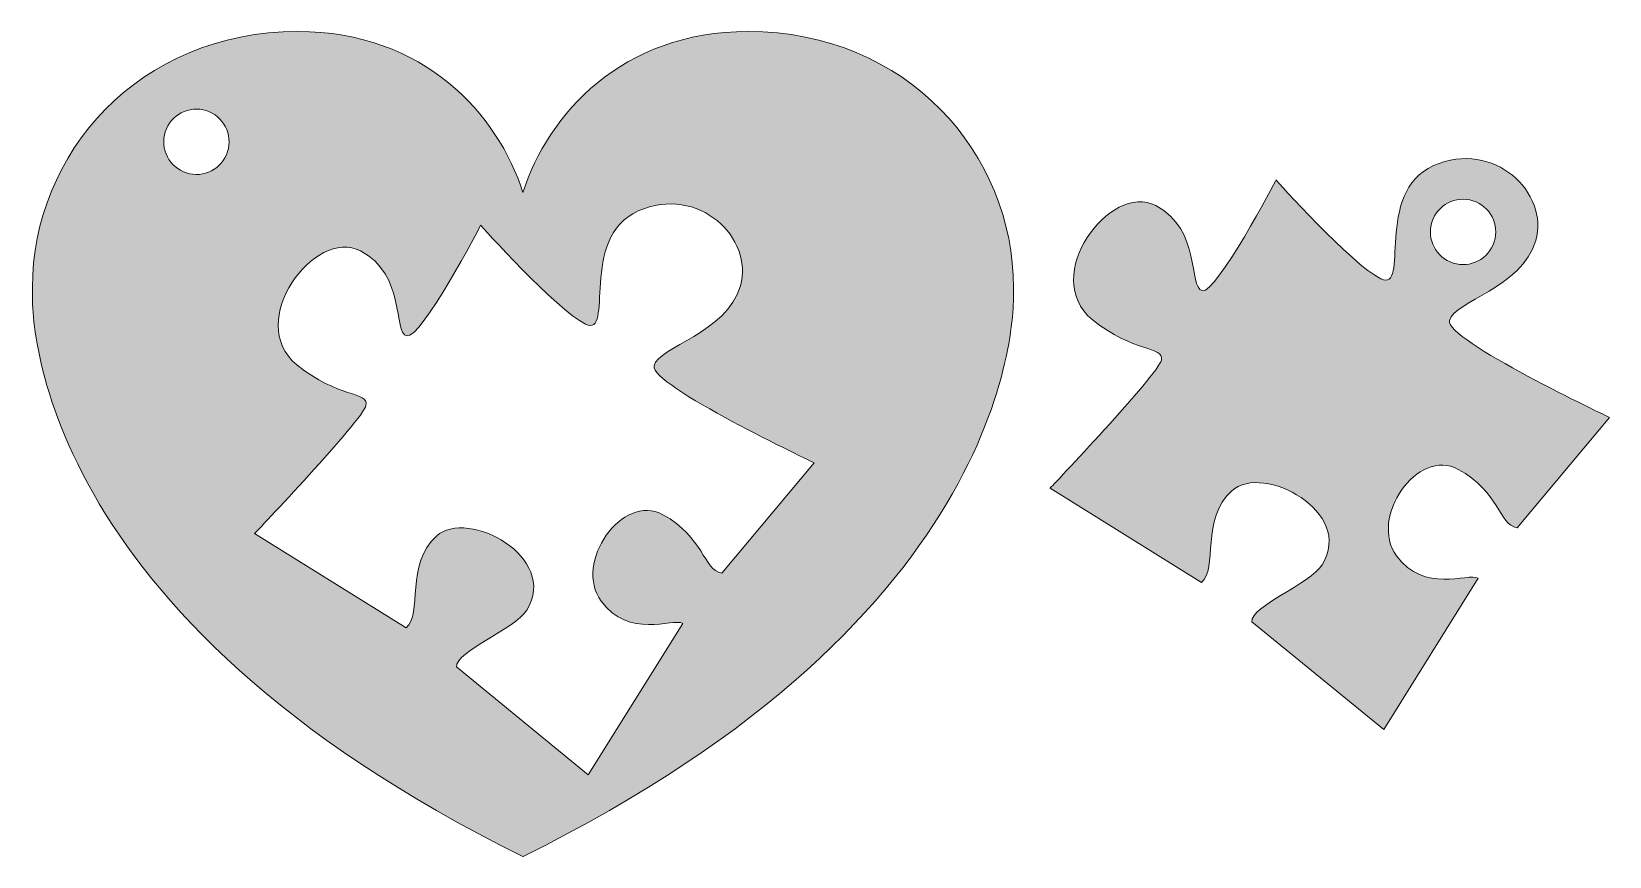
# Model space of a CAD drawing. Header units: inches. Extents: x 838 to 1112, y -1072 to -928.
import ezdxf

# ---------------------------------------------------------------- set-up
doc = ezdxf.new("R2010")
doc.units = ezdxf.units.IN
doc.header["$MEASUREMENT"] = 0
doc.layers.add('_U+0430_U+0440 1', color=7, linetype='Continuous')

msp = doc.modelspace()

# ---------------------------------------------------------------- hatches: boundary and pattern name
at = {"layer": '_U+0430_U+0440 1', "true_color": 0xee5181}
h = msp.add_hatch(color=243, dxfattribs=at)
h.dxf.hatch_style = 2
edge = h.paths.add_edge_path()
edge.add_spline(control_points=[(1008.58, -973.26), (1008.58, -973.14), (1008.59, -973.02), (1008.59, -972.9), (1008.59, -949.7), (990.21, -928.45), (962.58, -928.45), (940.62, -928.45), (927.89, -942.86), (923.55, -956.35), (919.2, -942.86), (906.47, -928.45), (884.52, -928.45), (856.88, -928.45), (838.51, -949.7), (838.51, -972.9), (838.51, -973.02), (838.52, -973.14), (838.52, -973.26), (838.37, -978.31), (838.51, -1029.67), (923.52, -1071.53), (923.52, -1071.53), (923.52, -1071.55), (923.52, -1071.55), (923.53, -1071.54), (923.53, -1071.54), (923.53, -1071.54), (923.54, -1071.54), (923.54, -1071.54), (923.55, -1071.55), (923.55, -1071.54), (923.55, -1071.54), (923.56, -1071.54), (923.56, -1071.54), (923.57, -1071.54), (923.57, -1071.55), (923.57, -1071.55), (923.57, -1071.53), (923.57, -1071.53), (1008.59, -1029.67), (1008.72, -978.31), (1008.58, -973.26)], knot_values=[0, 0, 0, 0, 1, 1, 1, 2, 2, 2, 3, 3, 3, 4, 4, 4, 5, 5, 5, 6, 6, 6, 7, 7, 7, 8, 8, 8, 9, 9, 9, 10, 10, 10, 11, 11, 11, 12, 12, 12, 13, 13, 13, 14, 14, 14, 14], degree=3, periodic=1)
edge = h.paths.add_edge_path()
edge.add_spline(control_points=[(872.34, -949.29), (871.4, -952.28), (868.21, -953.93), (865.23, -952.98), (862.24, -952.04), (860.59, -948.85), (861.54, -945.87), (862.48, -942.88), (865.67, -941.23), (868.65, -942.17), (871.64, -943.12), (873.29, -946.31), (872.34, -949.29)], knot_values=[0, 0, 0, 0, 1, 1, 1, 2, 2, 2, 3, 3, 3, 4, 4, 4, 4], degree=3, periodic=1)
edge = h.paths.add_edge_path()
edge.add_spline(control_points=[(958.01, -1022.43), (954.79, -1021.77), (954.91, -1016.13), (947.81, -1012.26), (940.72, -1008.39), (932.28, -1020.68), (937.1, -1027.25), (941.91, -1033.83), (949.4, -1030.2), (951.26, -1031.11), (951.26, -1031.11), (934.88, -1057.36), (934.88, -1057.36), (934.88, -1057.36), (912.02, -1038.68), (912.02, -1038.68), (911.86, -1036.01), (922.18, -1032.09), (924.21, -1028.8), (929.89, -1019.66), (913.98, -1011.1), (908.54, -1015.97), (903.1, -1020.83), (906.18, -1029.54), (903.31, -1031.9), (903.31, -1031.9), (877.04, -1015.54), (877.04, -1015.54), (877.04, -1015.54), (895.82, -995.79), (896.34, -993.31), (896.87, -990.84), (891.48, -992.09), (884.36, -986.27), (875.25, -978.81), (887.47, -962.36), (895.4, -966.51), (903.32, -970.67), (900.98, -980.64), (903.41, -981.26), (905.86, -981.89), (916.22, -962.06), (916.22, -962.06), (916.22, -962.06), (929.27, -976.73), (934.4, -979.19), (939.53, -981.66), (933.09, -964.21), (943.54, -959.58), (953.99, -954.96), (963.62, -964.33), (961.24, -972.57), (958.86, -980.8), (947.12, -983.11), (946.27, -986.43), (945.42, -989.74), (974.01, -1003.24), (974.01, -1003.24), (974.01, -1003.24), (958.01, -1022.43), (958.01, -1022.43)], knot_values=[0, 0, 0, 0, 1, 1, 1, 2, 2, 2, 3, 3, 3, 4, 4, 4, 5, 5, 5, 6, 6, 6, 7, 7, 7, 8, 8, 8, 9, 9, 9, 10, 10, 10, 11, 11, 11, 12, 12, 12, 13, 13, 13, 14, 14, 14, 15, 15, 15, 16, 16, 16, 17, 17, 17, 18, 18, 18, 19, 19, 19, 20, 20, 20, 20], degree=3, periodic=1)
h = msp.add_hatch(color=243, dxfattribs=at)
edge = h.paths.add_edge_path()
edge.add_spline(control_points=[(1084.14, -978.57), (1084.99, -975.25), (1096.73, -972.94), (1099.11, -964.71), (1101.49, -956.48), (1091.86, -947.1), (1081.41, -951.72), (1070.96, -956.35), (1077.41, -973.81), (1072.27, -971.33), (1067.14, -968.87), (1054.09, -954.2), (1054.09, -954.2), (1054.09, -954.2), (1043.73, -974.03), (1041.29, -973.4), (1038.85, -972.78), (1041.2, -962.81), (1033.27, -958.65), (1025.34, -954.5), (1013.12, -970.95), (1022.23, -978.41), (1029.35, -984.23), (1034.74, -982.98), (1034.21, -985.45), (1033.69, -987.93), (1014.91, -1007.68), (1014.91, -1007.68), (1014.91, -1007.68), (1041.18, -1024.04), (1041.18, -1024.04), (1044.05, -1021.68), (1040.97, -1012.97), (1046.42, -1008.11), (1051.86, -1003.24), (1067.76, -1011.8), (1062.09, -1020.94), (1060.05, -1024.23), (1049.74, -1028.15), (1049.89, -1030.82), (1049.89, -1030.82), (1072.75, -1049.5), (1072.75, -1049.5), (1072.75, -1049.5), (1089.14, -1023.25), (1089.14, -1023.25), (1087.27, -1022.35), (1079.78, -1025.97), (1074.97, -1019.4), (1070.15, -1012.82), (1078.59, -1000.53), (1085.69, -1004.4), (1092.78, -1008.27), (1092.66, -1013.91), (1095.88, -1014.57), (1095.88, -1014.57), (1111.88, -995.38), (1111.88, -995.38), (1111.88, -995.38), (1083.29, -981.88), (1084.14, -978.57)], knot_values=[0, 0, 0, 0, 1, 1, 1, 2, 2, 2, 3, 3, 3, 4, 4, 4, 5, 5, 5, 6, 6, 6, 7, 7, 7, 8, 8, 8, 9, 9, 9, 10, 10, 10, 11, 11, 11, 12, 12, 12, 13, 13, 13, 14, 14, 14, 15, 15, 15, 16, 16, 16, 17, 17, 17, 18, 18, 18, 19, 19, 19, 20, 20, 20, 20], degree=3, periodic=1)
edge = h.paths.add_edge_path()
edge.add_spline(control_points=[(1081.11, -961.5), (1082.06, -958.51), (1085.24, -956.86), (1088.23, -957.8), (1091.21, -958.75), (1092.86, -961.94), (1091.92, -964.92), (1090.97, -967.91), (1087.79, -969.56), (1084.8, -968.61), (1081.82, -967.67), (1080.16, -964.48), (1081.11, -961.5)], knot_values=[0, 0, 0, 0, 1, 1, 1, 2, 2, 2, 3, 3, 3, 4, 4, 4, 4], degree=3, periodic=1)

# ---------------------------------------------------------------- linework, layer by layer
at = {"layer": '_U+0430_U+0440 1', "lineweight": 0}
for points, knots in [([(1008.58, -973.26), (1008.58, -973.14), (1008.59, -973.02), (1008.59, -972.9), (1008.59, -949.7), (990.21, -928.45), (962.58, -928.45), (940.62, -928.45), (927.89, -942.86), (923.55, -956.35), (919.2, -942.86), (906.47, -928.45), (884.52, -928.45), (856.88, -928.45), (838.51, -949.7), (838.51, -972.9), (838.51, -973.02), (838.52, -973.14), (838.52, -973.26), (838.37, -978.31), (838.51, -1029.67), (923.52, -1071.53), (923.52, -1071.53), (923.52, -1071.55), (923.52, -1071.55), (923.53, -1071.54), (923.53, -1071.54), (923.53, -1071.54), (923.54, -1071.54), (923.54, -1071.54), (923.55, -1071.55), (923.55, -1071.54), (923.55, -1071.54), (923.56, -1071.54), (923.56, -1071.54), (923.57, -1071.54), (923.57, -1071.55), (923.57, -1071.55), (923.57, -1071.53), (923.57, -1071.53), (1008.59, -1029.67), (1008.72, -978.31), (1008.58, -973.26)], [0, 0, 0, 0, 1, 1, 1, 2, 2, 2, 3, 3, 3, 4, 4, 4, 5, 5, 5, 6, 6, 6, 7, 7, 7, 8, 8, 8, 9, 9, 9, 10, 10, 10, 11, 11, 11, 12, 12, 12, 13, 13, 13, 14, 14, 14, 14]), ([(872.34, -949.29), (871.4, -952.28), (868.21, -953.93), (865.23, -952.98), (862.24, -952.04), (860.59, -948.85), (861.54, -945.87), (862.48, -942.88), (865.67, -941.23), (868.65, -942.17), (871.64, -943.12), (873.29, -946.31), (872.34, -949.29)], [0, 0, 0, 0, 1, 1, 1, 2, 2, 2, 3, 3, 3, 4, 4, 4, 4]), ([(1084.14, -978.57), (1084.99, -975.25), (1096.73, -972.94), (1099.11, -964.71), (1101.49, -956.48), (1091.86, -947.1), (1081.41, -951.72), (1070.96, -956.35), (1077.41, -973.81), (1072.27, -971.33), (1067.14, -968.87), (1054.09, -954.2), (1054.09, -954.2), (1054.09, -954.2), (1043.73, -974.03), (1041.29, -973.4), (1038.85, -972.78), (1041.2, -962.81), (1033.27, -958.65), (1025.34, -954.5), (1013.12, -970.95), (1022.23, -978.41), (1029.35, -984.23), (1034.74, -982.98), (1034.21, -985.45), (1033.69, -987.93), (1014.91, -1007.68), (1014.91, -1007.68), (1014.91, -1007.68), (1041.18, -1024.04), (1041.18, -1024.04), (1044.05, -1021.68), (1040.97, -1012.97), (1046.42, -1008.11), (1051.86, -1003.24), (1067.76, -1011.8), (1062.09, -1020.94), (1060.05, -1024.23), (1049.74, -1028.15), (1049.89, -1030.82), (1049.89, -1030.82), (1072.75, -1049.5), (1072.75, -1049.5), (1072.75, -1049.5), (1089.14, -1023.25), (1089.14, -1023.25), (1087.27, -1022.35), (1079.78, -1025.97), (1074.97, -1019.4), (1070.15, -1012.82), (1078.59, -1000.53), (1085.69, -1004.4), (1092.78, -1008.27), (1092.66, -1013.91), (1095.88, -1014.57), (1095.88, -1014.57), (1111.88, -995.38), (1111.88, -995.38), (1111.88, -995.38), (1083.29, -981.88), (1084.14, -978.57)], [0, 0, 0, 0, 1, 1, 1, 2, 2, 2, 3, 3, 3, 4, 4, 4, 5, 5, 5, 6, 6, 6, 7, 7, 7, 8, 8, 8, 9, 9, 9, 10, 10, 10, 11, 11, 11, 12, 12, 12, 13, 13, 13, 14, 14, 14, 15, 15, 15, 16, 16, 16, 17, 17, 17, 18, 18, 18, 19, 19, 19, 20, 20, 20, 20]), ([(958.01, -1022.43), (954.79, -1021.77), (954.91, -1016.13), (947.81, -1012.26), (940.72, -1008.39), (932.28, -1020.68), (937.1, -1027.25), (941.91, -1033.83), (949.4, -1030.2), (951.26, -1031.11), (951.26, -1031.11), (934.88, -1057.36), (934.88, -1057.36), (934.88, -1057.36), (912.02, -1038.68), (912.02, -1038.68), (911.86, -1036.01), (922.18, -1032.09), (924.21, -1028.8), (929.89, -1019.66), (913.98, -1011.1), (908.54, -1015.97), (903.1, -1020.83), (906.18, -1029.54), (903.31, -1031.9), (903.31, -1031.9), (877.04, -1015.54), (877.04, -1015.54), (877.04, -1015.54), (895.82, -995.79), (896.34, -993.31), (896.87, -990.84), (891.48, -992.09), (884.36, -986.27), (875.25, -978.81), (887.47, -962.36), (895.4, -966.51), (903.32, -970.67), (900.98, -980.64), (903.41, -981.26), (905.86, -981.89), (916.22, -962.06), (916.22, -962.06), (916.22, -962.06), (929.27, -976.73), (934.4, -979.19), (939.53, -981.66), (933.09, -964.21), (943.54, -959.58), (953.99, -954.96), (963.62, -964.33), (961.24, -972.57), (958.86, -980.8), (947.12, -983.11), (946.27, -986.43), (945.42, -989.74), (974.01, -1003.24), (974.01, -1003.24), (974.01, -1003.24), (958.01, -1022.43), (958.01, -1022.43)], [0, 0, 0, 0, 1, 1, 1, 2, 2, 2, 3, 3, 3, 4, 4, 4, 5, 5, 5, 6, 6, 6, 7, 7, 7, 8, 8, 8, 9, 9, 9, 10, 10, 10, 11, 11, 11, 12, 12, 12, 13, 13, 13, 14, 14, 14, 15, 15, 15, 16, 16, 16, 17, 17, 17, 18, 18, 18, 19, 19, 19, 20, 20, 20, 20]), ([(1081.11, -961.5), (1082.06, -958.51), (1085.24, -956.86), (1088.23, -957.8), (1091.21, -958.75), (1092.86, -961.94), (1091.92, -964.92), (1090.97, -967.91), (1087.79, -969.56), (1084.8, -968.61), (1081.82, -967.67), (1080.16, -964.48), (1081.11, -961.5)], [0, 0, 0, 0, 1, 1, 1, 2, 2, 2, 3, 3, 3, 4, 4, 4, 4])]:
    msp.add_open_spline(points, degree=3, knots=knots, dxfattribs=at)

doc.saveas('drawing.dxf')
